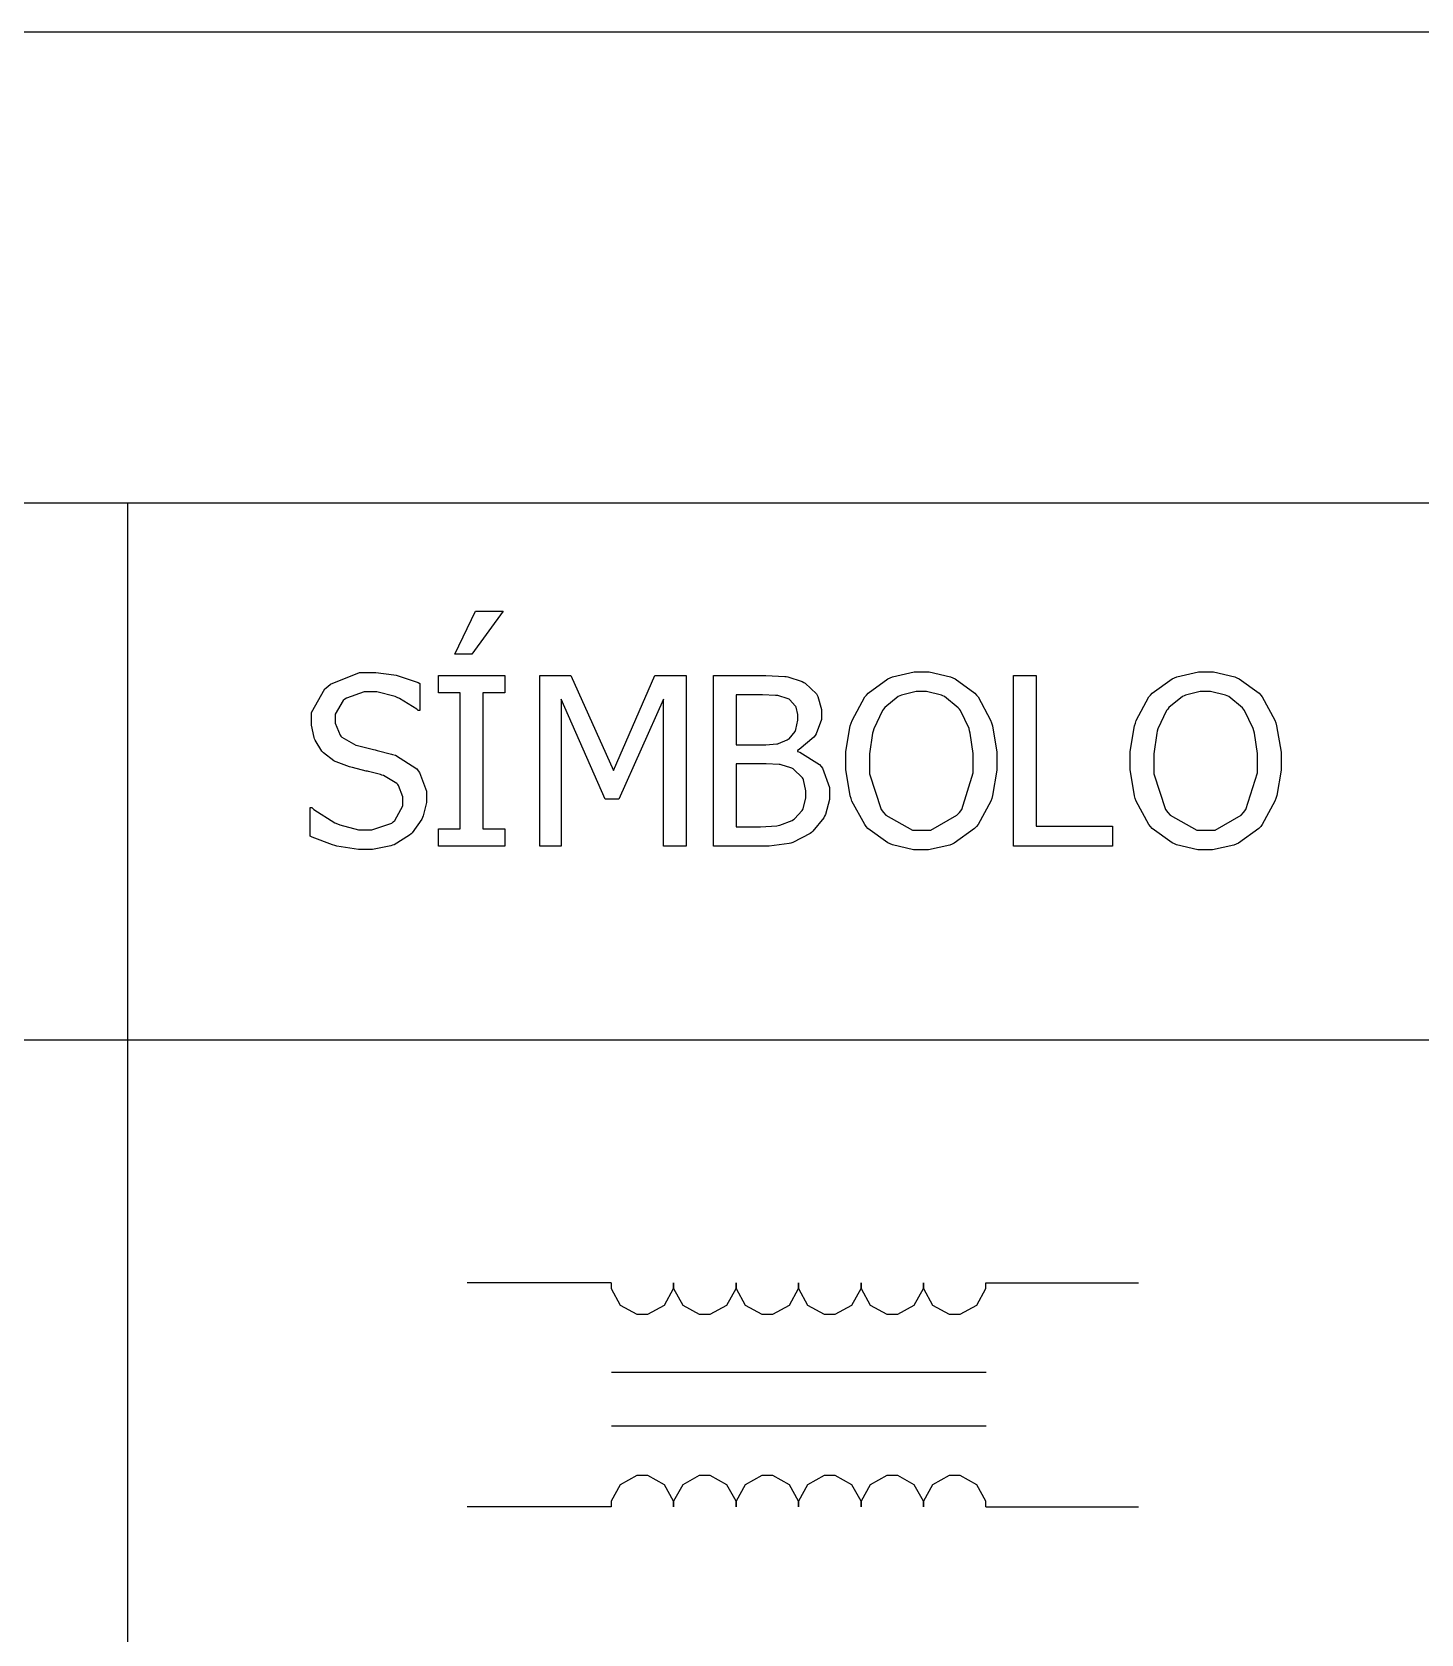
# Model space of a CAD drawing. Header units: millimetres. Extents: x 1974 to 2560, y 1429 to 1567.
# Drawn here: x 2485.803 to 2487.988, y 1530.176 to 1532.696 of the extents above; entities that cross this region are included whole.
import ezdxf

# ---------------------------------------------------------------- set-up
doc = ezdxf.new("R2010")
doc.units = ezdxf.units.MM
doc.layers.add('TEXTO', color=4, linetype='Continuous')
doc.layers.add('TIMBRE', color=7, linetype='Continuous')

msp = doc.modelspace()

# ---------------------------------------------------------------- linework, layer by layer
at = {"layer": 'TEXTO', "color": 0}
for p, q in [((2507.7976, 1531.9544), (2478.9131, 1531.9544)), ((2485.9531, 1531.9544), (2485.9531, 1515.0586)), ((2486.4681, 1531.717), (2486.5004, 1531.7845)), ((2486.5442, 1531.7845), (2486.4949, 1531.717)), ((2486.5004, 1531.7845), (2486.5442, 1531.7845)), ((2486.5004, 1531.7845), (2486.5004, 1531.7845)), ((2486.4949, 1531.717), (2486.4681, 1531.717)), ((2486.2682, 1531.6662), (2486.2724, 1531.6699)), ((2486.2724, 1531.6699), (2486.318, 1531.6883)), ((2486.318, 1531.6883), (2486.3332, 1531.6883)), ((2486.3332, 1531.6883), (2486.3438, 1531.6883)), ((2486.3438, 1531.6883), (2486.3724, 1531.6846)), ((2486.3724, 1531.6846), (2486.3758, 1531.6838)), ((2486.3758, 1531.6838), (2486.3791, 1531.6831)), ((2486.3791, 1531.6831), (2486.4102, 1531.6724)), ((2486.4102, 1531.6724), (2486.4132, 1531.671)), ((2486.4132, 1531.671), (2486.4132, 1531.6282)), ((2486.4424, 1531.6561), (2486.4424, 1531.6834)), ((2486.4424, 1531.6834), (2486.5467, 1531.6834)), ((2486.5467, 1531.6834), (2486.5467, 1531.6561)), ((2486.6018, 1531.4148), (2486.6018, 1531.6834)), ((2486.6018, 1531.6834), (2486.6506, 1531.6834)), ((2486.6506, 1531.6834), (2486.7177, 1531.5338)), ((2486.7177, 1531.5338), (2486.7825, 1531.6834)), ((2486.7825, 1531.6834), (2486.8321, 1531.6834)), ((2486.8321, 1531.6834), (2486.8321, 1531.4148)), ((2486.8321, 1531.6834), (2486.8321, 1531.6834)), ((2486.8751, 1531.4148), (2486.8751, 1531.6834)), ((2486.8751, 1531.6834), (2486.9464, 1531.6834)), ((2486.9464, 1531.6834), (2486.9571, 1531.6834)), ((2486.9571, 1531.6834), (2486.987, 1531.682)), ((2486.987, 1531.682), (2486.9894, 1531.6816)), ((2486.9894, 1531.6816), (2486.9917, 1531.6813)), ((2486.9917, 1531.6813), (2487.0147, 1531.6738)), ((2487.0147, 1531.6738), (2487.0169, 1531.6726)), ((2487.0169, 1531.6726), (2487.0193, 1531.6714)), ((2487.0193, 1531.6714), (2487.0369, 1531.6545)), ((2487.1181, 1531.6556), (2487.1493, 1531.6782)), ((2487.1493, 1531.6782), (2487.153, 1531.6798)), ((2487.153, 1531.6798), (2487.1566, 1531.6813)), ((2487.1566, 1531.6813), (2487.1906, 1531.689)), ((2487.1906, 1531.689), (2487.202, 1531.689)), ((2487.202, 1531.689), (2487.2143, 1531.689)), ((2487.2143, 1531.689), (2487.2478, 1531.6811)), ((2487.2478, 1531.6811), (2487.2514, 1531.6795)), ((2487.2514, 1531.6795), (2487.255, 1531.6779)), ((2487.255, 1531.6779), (2487.2861, 1531.6555)), ((2487.347, 1531.4148), (2487.347, 1531.6834)), ((2487.347, 1531.6834), (2487.3827, 1531.6834)), ((2487.3827, 1531.6834), (2487.3827, 1531.4465)), ((2487.5651, 1531.6556), (2487.5963, 1531.6782)), ((2487.5963, 1531.6782), (2487.6001, 1531.6798)), ((2487.6001, 1531.6798), (2487.6037, 1531.6813)), ((2487.6037, 1531.6813), (2487.6377, 1531.689)), ((2487.6377, 1531.689), (2487.6491, 1531.689)), ((2487.6491, 1531.689), (2487.6614, 1531.689)), ((2487.6614, 1531.689), (2487.6948, 1531.6811)), ((2487.6948, 1531.6811), (2487.6984, 1531.6795)), ((2487.6984, 1531.6795), (2487.7021, 1531.6779)), ((2487.7021, 1531.6779), (2487.7331, 1531.6555)), ((2486.2428, 1531.6252), (2486.2639, 1531.6626)), ((2486.2639, 1531.6626), (2486.2682, 1531.6662)), ((2486.2927, 1531.6439), (2486.28, 1531.6224)), ((2486.2953, 1531.6459), (2486.2927, 1531.6439)), ((2486.2978, 1531.6478), (2486.2953, 1531.6459)), ((2486.3255, 1531.6575), (2486.2978, 1531.6478)), ((2486.3355, 1531.6575), (2486.3255, 1531.6575)), ((2486.3452, 1531.6575), (2486.3355, 1531.6575)), ((2486.3742, 1531.6501), (2486.3452, 1531.6575)), ((2486.3776, 1531.6487), (2486.3742, 1531.6501)), ((2486.3809, 1531.6472), (2486.3776, 1531.6487)), ((2486.4083, 1531.6303), (2486.3809, 1531.6472)), ((2486.4767, 1531.6561), (2486.4424, 1531.6561)), ((2486.4767, 1531.4422), (2486.4767, 1531.6561)), ((2486.5467, 1531.6561), (2486.5124, 1531.6561)), ((2486.5124, 1531.6561), (2486.5124, 1531.4422)), ((2486.7047, 1531.4887), (2486.6352, 1531.6462)), ((2486.6352, 1531.6462), (2486.6352, 1531.4148)), ((2486.7964, 1531.6462), (2486.7263, 1531.4887)), ((2486.7964, 1531.4148), (2486.7964, 1531.6462)), ((2486.9451, 1531.653), (2486.9109, 1531.653)), ((2486.9109, 1531.653), (2486.9109, 1531.5743)), ((2486.952, 1531.653), (2486.9451, 1531.653)), ((2486.9727, 1531.6521), (2486.952, 1531.653)), ((2486.9745, 1531.6519), (2486.9727, 1531.6521)), ((2486.9763, 1531.6517), (2486.9745, 1531.6519)), ((2486.9924, 1531.6467), (2486.9763, 1531.6517)), ((2486.9938, 1531.6459), (2486.9924, 1531.6467)), ((2486.995, 1531.6452), (2486.9938, 1531.6459)), ((2487.0037, 1531.6359), (2486.995, 1531.6452)), ((2487.0369, 1531.6545), (2487.0381, 1531.6524)), ((2487.0381, 1531.6524), (2487.0391, 1531.6503)), ((2487.0391, 1531.6503), (2487.0448, 1531.6297)), ((2487.093, 1531.6128), (2487.113, 1531.6496)), ((2487.113, 1531.6496), (2487.1156, 1531.6526)), ((2487.1156, 1531.6526), (2487.1181, 1531.6556)), ((2487.1657, 1531.6503), (2487.1443, 1531.6328)), ((2487.1681, 1531.6514), (2487.1657, 1531.6503)), ((2487.1706, 1531.6526), (2487.1681, 1531.6514)), ((2487.1936, 1531.6582), (2487.1706, 1531.6526)), ((2487.2022, 1531.6582), (2487.1936, 1531.6582)), ((2487.21, 1531.6582), (2487.2022, 1531.6582)), ((2487.2334, 1531.6524), (2487.21, 1531.6582)), ((2487.236, 1531.6512), (2487.2334, 1531.6524)), ((2487.2385, 1531.6501), (2487.236, 1531.6512)), ((2487.2599, 1531.6327), (2487.2385, 1531.6501)), ((2487.2861, 1531.6555), (2487.2886, 1531.6526)), ((2487.2886, 1531.6526), (2487.2912, 1531.6497)), ((2487.2886, 1531.6526), (2487.2886, 1531.6526)), ((2487.2912, 1531.6497), (2487.3109, 1531.6131)), ((2487.54, 1531.6128), (2487.56, 1531.6496)), ((2487.56, 1531.6496), (2487.5626, 1531.6526)), ((2487.5626, 1531.6526), (2487.5651, 1531.6556)), ((2487.6127, 1531.6503), (2487.5913, 1531.6328)), ((2487.6151, 1531.6514), (2487.6127, 1531.6503)), ((2487.6176, 1531.6526), (2487.6151, 1531.6514)), ((2487.6407, 1531.6582), (2487.6176, 1531.6526)), ((2487.6492, 1531.6582), (2487.6407, 1531.6582)), ((2487.657, 1531.6582), (2487.6492, 1531.6582)), ((2487.6805, 1531.6524), (2487.657, 1531.6582)), ((2487.683, 1531.6512), (2487.6805, 1531.6524)), ((2487.6855, 1531.6501), (2487.683, 1531.6512)), ((2487.7069, 1531.6327), (2487.6855, 1531.6501)), ((2487.7331, 1531.6555), (2487.7357, 1531.6526)), ((2487.7357, 1531.6526), (2487.7382, 1531.6497)), ((2487.7357, 1531.6526), (2487.7357, 1531.6526)), ((2487.7382, 1531.6497), (2487.758, 1531.6131)), ((2486.2428, 1531.6115), (2486.2428, 1531.6252)), ((2486.28, 1531.6224), (2486.28, 1531.6152)), ((2486.4104, 1531.6282), (2486.4083, 1531.6303)), ((2486.4132, 1531.6282), (2486.4104, 1531.6282)), ((2487.0043, 1531.6346), (2487.0037, 1531.6359)), ((2487.0048, 1531.6335), (2487.0043, 1531.6346)), ((2487.0076, 1531.622), (2487.0048, 1531.6335)), ((2487.0076, 1531.6177), (2487.0076, 1531.622)), ((2487.0076, 1531.6129), (2487.0076, 1531.6177)), ((2487.0076, 1531.6177), (2487.0076, 1531.6177)), ((2487.0448, 1531.6297), (2487.0448, 1531.6228)), ((2487.0448, 1531.6228), (2487.0448, 1531.6144)), ((2487.1406, 1531.6282), (2487.127, 1531.5994)), ((2487.1424, 1531.6303), (2487.1406, 1531.6282)), ((2487.1443, 1531.6328), (2487.1424, 1531.6303)), ((2487.2617, 1531.6303), (2487.2599, 1531.6327)), ((2487.2634, 1531.6282), (2487.2617, 1531.6303)), ((2487.277, 1531.5998), (2487.2634, 1531.6282)), ((2487.5876, 1531.6282), (2487.574, 1531.5994)), ((2487.5894, 1531.6303), (2487.5876, 1531.6282)), ((2487.5913, 1531.6328), (2487.5894, 1531.6303)), ((2487.7087, 1531.6303), (2487.7069, 1531.6327)), ((2487.7105, 1531.6282), (2487.7087, 1531.6303)), ((2487.724, 1531.5998), (2487.7105, 1531.6282)), ((2486.2428, 1531.6051), (2486.2428, 1531.6115)), ((2486.2466, 1531.5858), (2486.2428, 1531.6051)), ((2486.28, 1531.6152), (2486.28, 1531.6084)), ((2486.28, 1531.6084), (2486.2875, 1531.5897)), ((2486.9939, 1531.5839), (2487.0035, 1531.5954)), ((2487.0035, 1531.5954), (2487.0041, 1531.5968)), ((2487.0041, 1531.5968), (2487.0046, 1531.5982)), ((2487.0046, 1531.5982), (2487.0076, 1531.6129)), ((2487.0364, 1531.5915), (2487.0348, 1531.5889)), ((2487.0448, 1531.6144), (2487.0364, 1531.5915)), ((2487.0833, 1531.564), (2487.0902, 1531.6043)), ((2487.0902, 1531.6043), (2487.0916, 1531.6085)), ((2487.0916, 1531.6085), (2487.093, 1531.6128)), ((2487.1251, 1531.5925), (2487.1204, 1531.5599)), ((2487.1261, 1531.5959), (2487.1251, 1531.5925)), ((2487.127, 1531.5994), (2487.1261, 1531.5959)), ((2487.2779, 1531.5963), (2487.277, 1531.5998)), ((2487.2789, 1531.5929), (2487.2779, 1531.5963)), ((2487.2837, 1531.5609), (2487.2789, 1531.5929)), ((2487.3109, 1531.6131), (2487.3124, 1531.6087)), ((2487.3124, 1531.6087), (2487.3138, 1531.6044)), ((2487.3138, 1531.6044), (2487.3209, 1531.563)), ((2487.5303, 1531.564), (2487.5372, 1531.6043)), ((2487.5372, 1531.6043), (2487.5386, 1531.6085)), ((2487.5386, 1531.6085), (2487.54, 1531.6128)), ((2487.5721, 1531.5925), (2487.5675, 1531.5599)), ((2487.5731, 1531.5959), (2487.5721, 1531.5925)), ((2487.574, 1531.5994), (2487.5731, 1531.5959)), ((2487.725, 1531.5963), (2487.724, 1531.5998)), ((2487.7259, 1531.5929), (2487.725, 1531.5963)), ((2487.7307, 1531.5609), (2487.7259, 1531.5929)), ((2487.758, 1531.6131), (2487.7595, 1531.6087)), ((2487.7595, 1531.6087), (2487.7608, 1531.6044)), ((2487.7608, 1531.6044), (2487.768, 1531.563)), ((2486.2474, 1531.5838), (2486.2466, 1531.5858)), ((2486.2482, 1531.5818), (2486.2474, 1531.5838)), ((2486.2588, 1531.5645), (2486.2482, 1531.5818)), ((2486.2875, 1531.5897), (2486.289, 1531.588)), ((2486.289, 1531.588), (2486.2905, 1531.5863)), ((2486.2905, 1531.5863), (2486.3123, 1531.574)), ((2486.3123, 1531.574), (2486.3152, 1531.5732)), ((2486.3152, 1531.5732), (2486.317, 1531.5727)), ((2486.317, 1531.5727), (2486.3401, 1531.5669)), ((2486.3401, 1531.5669), (2486.3429, 1531.5662)), ((2486.3429, 1531.5662), (2486.3457, 1531.5656)), ((2486.3457, 1531.5656), (2486.3683, 1531.5597)), ((2486.9109, 1531.5743), (2486.9514, 1531.5743)), ((2486.9514, 1531.5743), (2486.9575, 1531.5743)), ((2486.9575, 1531.5743), (2486.9748, 1531.5757)), ((2486.9748, 1531.5757), (2486.9761, 1531.5761)), ((2486.9761, 1531.5761), (2486.9774, 1531.5763)), ((2486.9774, 1531.5763), (2486.9911, 1531.5823)), ((2486.9911, 1531.5823), (2486.9925, 1531.5831)), ((2486.9925, 1531.5831), (2486.9939, 1531.5839)), ((2487.0099, 1531.5669), (2487.007, 1531.5654)), ((2487.033, 1531.5865), (2487.0099, 1531.5669)), ((2487.0348, 1531.5889), (2487.033, 1531.5865)), ((2486.2603, 1531.563), (2486.2588, 1531.5645)), ((2486.2616, 1531.5615), (2486.2603, 1531.563)), ((2486.278, 1531.5492), (2486.2616, 1531.5615)), ((2486.2798, 1531.5483), (2486.278, 1531.5492)), ((2486.2816, 1531.5474), (2486.2798, 1531.5483)), ((2486.3024, 1531.5397), (2486.2816, 1531.5474)), ((2486.3683, 1531.5597), (2486.3702, 1531.5592)), ((2486.3702, 1531.5592), (2486.3748, 1531.5578)), ((2486.3748, 1531.5578), (2486.4086, 1531.5364)), ((2486.9514, 1531.5445), (2486.9109, 1531.5445)), ((2486.9109, 1531.5445), (2486.9109, 1531.4453)), ((2486.958, 1531.5445), (2486.9514, 1531.5445)), ((2486.9781, 1531.5435), (2486.958, 1531.5445)), ((2486.9798, 1531.5432), (2486.9781, 1531.5435)), ((2486.9815, 1531.543), (2486.9798, 1531.5432)), ((2486.9969, 1531.5382), (2486.9815, 1531.543)), ((2487.007, 1531.5654), (2487.007, 1531.564)), ((2487.007, 1531.564), (2487.011, 1531.563)), ((2487.011, 1531.563), (2487.0419, 1531.5432)), ((2487.0419, 1531.5432), (2487.0441, 1531.5402)), ((2487.0833, 1531.549), (2487.0833, 1531.564)), ((2487.0833, 1531.5354), (2487.0833, 1531.549)), ((2487.1204, 1531.5599), (2487.1204, 1531.549)), ((2487.1204, 1531.549), (2487.1204, 1531.5289)), ((2487.2837, 1531.549), (2487.2837, 1531.5609)), ((2487.2837, 1531.53), (2487.2837, 1531.549)), ((2487.2837, 1531.549), (2487.2837, 1531.549)), ((2487.3209, 1531.563), (2487.3209, 1531.549)), ((2487.3209, 1531.549), (2487.3209, 1531.5343)), ((2487.5303, 1531.549), (2487.5303, 1531.564)), ((2487.5303, 1531.5354), (2487.5303, 1531.549)), ((2487.5675, 1531.5599), (2487.5675, 1531.549)), ((2487.5675, 1531.549), (2487.5675, 1531.5289)), ((2487.7307, 1531.549), (2487.7307, 1531.5609)), ((2487.7307, 1531.53), (2487.7307, 1531.549)), ((2487.7307, 1531.549), (2487.7307, 1531.549)), ((2487.768, 1531.563), (2487.768, 1531.549)), ((2487.768, 1531.549), (2487.768, 1531.5343)), ((2486.3047, 1531.5391), (2486.3024, 1531.5397)), ((2486.3072, 1531.5385), (2486.3047, 1531.5391)), ((2486.3288, 1531.5331), (2486.3072, 1531.5385)), ((2486.3305, 1531.5328), (2486.3288, 1531.5331)), ((2486.3322, 1531.5323), (2486.3305, 1531.5328)), ((2486.3511, 1531.5276), (2486.3322, 1531.5323)), ((2486.3532, 1531.5268), (2486.3511, 1531.5276)), ((2486.356, 1531.5261), (2486.3532, 1531.5268)), ((2486.3771, 1531.5135), (2486.356, 1531.5261)), ((2486.4086, 1531.5364), (2486.4107, 1531.5335)), ((2486.4107, 1531.5335), (2486.4128, 1531.5307)), ((2486.4128, 1531.5307), (2486.4237, 1531.5012)), ((2486.9984, 1531.5374), (2486.9969, 1531.5382)), ((2487.0005, 1531.5364), (2486.9984, 1531.5374)), ((2487.015, 1531.5224), (2487.0005, 1531.5364)), ((2487.0158, 1531.5207), (2487.015, 1531.5224)), ((2487.0165, 1531.5192), (2487.0158, 1531.5207)), ((2487.0202, 1531.5021), (2487.0165, 1531.5192)), ((2487.0441, 1531.5402), (2487.0463, 1531.5374)), ((2487.0463, 1531.5374), (2487.0574, 1531.5073)), ((2487.09, 1531.4941), (2487.0833, 1531.5354)), ((2487.1204, 1531.5289), (2487.1389, 1531.4728)), ((2487.2654, 1531.4728), (2487.2837, 1531.53)), ((2487.3209, 1531.5343), (2487.314, 1531.4945)), ((2487.5371, 1531.4941), (2487.5303, 1531.5354)), ((2487.5675, 1531.5289), (2487.5859, 1531.4728)), ((2487.7123, 1531.4728), (2487.7307, 1531.53)), ((2487.768, 1531.5343), (2487.761, 1531.4945)), ((2486.3785, 1531.5118), (2486.3771, 1531.5135)), ((2486.3797, 1531.5102), (2486.3785, 1531.5118)), ((2486.3864, 1531.4923), (2486.3797, 1531.5102)), ((2486.3864, 1531.4857), (2486.3864, 1531.4923)), ((2486.4237, 1531.5012), (2486.4237, 1531.4912)), ((2486.4237, 1531.4912), (2486.4237, 1531.4835)), ((2487.0163, 1531.4742), (2487.0202, 1531.4904)), ((2487.0202, 1531.4958), (2487.0202, 1531.5021)), ((2487.0202, 1531.4904), (2487.0202, 1531.4958)), ((2487.0202, 1531.4958), (2487.0202, 1531.4958)), ((2487.0574, 1531.5073), (2487.0574, 1531.4973)), ((2487.0574, 1531.4973), (2487.0574, 1531.4884)), ((2487.0574, 1531.4973), (2487.0574, 1531.4973)), ((2487.0915, 1531.4897), (2487.09, 1531.4941)), ((2487.314, 1531.4945), (2487.3126, 1531.49)), ((2487.5385, 1531.4897), (2487.5371, 1531.4941)), ((2487.761, 1531.4945), (2487.7597, 1531.49)), ((2486.2408, 1531.4308), (2486.2408, 1531.4755)), ((2486.2408, 1531.4755), (2486.2433, 1531.4755)), ((2486.2433, 1531.4755), (2486.2462, 1531.4728)), ((2486.2462, 1531.4728), (2486.2796, 1531.4514)), ((2486.3738, 1531.4552), (2486.3864, 1531.4781)), ((2486.3864, 1531.4781), (2486.3864, 1531.4857)), ((2486.4237, 1531.4835), (2486.4182, 1531.4628)), ((2486.7263, 1531.4887), (2486.7047, 1531.4887)), ((2487.0024, 1531.4578), (2487.0147, 1531.4712)), ((2487.0147, 1531.4712), (2487.0155, 1531.4726)), ((2487.0155, 1531.4726), (2487.0163, 1531.4742)), ((2487.0574, 1531.4884), (2487.051, 1531.4645)), ((2487.0928, 1531.4855), (2487.0915, 1531.4897)), ((2487.1128, 1531.4488), (2487.0928, 1531.4855)), ((2487.1389, 1531.4728), (2487.1426, 1531.4681)), ((2487.1426, 1531.4681), (2487.1463, 1531.4634)), ((2487.258, 1531.4634), (2487.2617, 1531.4681)), ((2487.2617, 1531.4681), (2487.2654, 1531.4728)), ((2487.3111, 1531.4856), (2487.2912, 1531.4488)), ((2487.3126, 1531.49), (2487.3111, 1531.4856)), ((2487.5399, 1531.4855), (2487.5385, 1531.4897)), ((2487.5598, 1531.4488), (2487.5399, 1531.4855)), ((2487.5859, 1531.4728), (2487.5896, 1531.4681)), ((2487.5896, 1531.4681), (2487.5934, 1531.4634)), ((2487.7049, 1531.4634), (2487.7086, 1531.4681)), ((2487.7086, 1531.4681), (2487.7123, 1531.4728)), ((2487.7582, 1531.4856), (2487.7382, 1531.4488)), ((2487.7597, 1531.49), (2487.7582, 1531.4856)), ((2486.2796, 1531.4514), (2486.2834, 1531.4498)), ((2486.2834, 1531.4498), (2486.287, 1531.4484)), ((2486.287, 1531.4484), (2486.3166, 1531.4407)), ((2486.3166, 1531.4407), (2486.3265, 1531.4407)), ((2486.3265, 1531.4407), (2486.3377, 1531.4407)), ((2486.3377, 1531.4407), (2486.3688, 1531.4511)), ((2486.3688, 1531.4511), (2486.3713, 1531.4531)), ((2486.3713, 1531.4531), (2486.3738, 1531.4552)), ((2486.4161, 1531.4576), (2486.4012, 1531.436)), ((2486.4171, 1531.4602), (2486.4161, 1531.4576)), ((2486.4182, 1531.4628), (2486.4171, 1531.4602)), ((2486.4424, 1531.4148), (2486.4424, 1531.4422)), ((2486.4424, 1531.4422), (2486.4767, 1531.4422)), ((2486.5124, 1531.4422), (2486.5467, 1531.4422)), ((2486.5467, 1531.4422), (2486.5467, 1531.4148)), ((2486.5467, 1531.4422), (2486.5467, 1531.4422)), ((2486.9109, 1531.4453), (2486.9399, 1531.4453)), ((2486.9399, 1531.4453), (2486.9491, 1531.4453)), ((2486.9491, 1531.4453), (2486.9746, 1531.4471)), ((2486.9746, 1531.4471), (2486.9769, 1531.4474)), ((2486.9769, 1531.4474), (2486.9791, 1531.4478)), ((2486.9791, 1531.4478), (2486.9989, 1531.4555)), ((2486.9989, 1531.4555), (2487.0007, 1531.4566)), ((2487.0007, 1531.4566), (2487.0024, 1531.4578)), ((2487.0485, 1531.4593), (2487.0315, 1531.4383)), ((2487.0498, 1531.4619), (2487.0485, 1531.4593)), ((2487.051, 1531.4645), (2487.0498, 1531.4619)), ((2487.1154, 1531.4458), (2487.1128, 1531.4488)), ((2487.118, 1531.4429), (2487.1154, 1531.4458)), ((2487.1492, 1531.4199), (2487.118, 1531.4429)), ((2487.1463, 1531.4634), (2487.1882, 1531.44)), ((2487.1882, 1531.44), (2487.2022, 1531.44)), ((2487.2022, 1531.44), (2487.217, 1531.44)), ((2487.217, 1531.44), (2487.258, 1531.4634)), ((2487.2858, 1531.4427), (2487.2538, 1531.4196)), ((2487.2886, 1531.4458), (2487.2858, 1531.4427)), ((2487.2912, 1531.4488), (2487.2886, 1531.4458)), ((2487.3827, 1531.4465), (2487.5027, 1531.4465)), ((2487.5027, 1531.4465), (2487.5027, 1531.4148)), ((2487.5027, 1531.4465), (2487.5027, 1531.4465)), ((2487.5624, 1531.4458), (2487.5598, 1531.4488)), ((2487.565, 1531.4429), (2487.5624, 1531.4458)), ((2487.5963, 1531.4199), (2487.565, 1531.4429)), ((2487.5934, 1531.4634), (2487.6353, 1531.44)), ((2487.6353, 1531.44), (2487.6492, 1531.44)), ((2487.6492, 1531.44), (2487.6641, 1531.44)), ((2487.6641, 1531.44), (2487.7049, 1531.4634)), ((2487.7328, 1531.4427), (2487.7009, 1531.4196)), ((2487.7357, 1531.4458), (2487.7328, 1531.4427)), ((2487.7382, 1531.4488), (2487.7357, 1531.4458)), ((2486.2438, 1531.4293), (2486.2408, 1531.4308)), ((2486.2759, 1531.417), (2486.2438, 1531.4293)), ((2486.2793, 1531.416), (2486.2759, 1531.417)), ((2486.2827, 1531.415), (2486.2793, 1531.416)), ((2486.3165, 1531.4098), (2486.2827, 1531.415)), ((2486.3672, 1531.4152), (2486.3386, 1531.4098)), ((2486.3699, 1531.4162), (2486.3672, 1531.4152)), ((2486.3726, 1531.4172), (2486.3699, 1531.4162)), ((2486.397, 1531.4322), (2486.3726, 1531.4172)), ((2486.3992, 1531.4342), (2486.397, 1531.4322)), ((2486.4012, 1531.436), (2486.3992, 1531.4342)), ((2486.5467, 1531.4148), (2486.4424, 1531.4148)), ((2486.6352, 1531.4148), (2486.6018, 1531.4148)), ((2486.8321, 1531.4148), (2486.7964, 1531.4148)), ((2486.9522, 1531.4148), (2486.8751, 1531.4148)), ((2486.9626, 1531.4148), (2486.9522, 1531.4148)), ((2486.994, 1531.419), (2486.9626, 1531.4148)), ((2486.9969, 1531.4198), (2486.994, 1531.419)), ((2486.9997, 1531.4206), (2486.9969, 1531.4198)), ((2487.0269, 1531.4347), (2486.9997, 1531.4206)), ((2487.0294, 1531.4366), (2487.0269, 1531.4347)), ((2487.0315, 1531.4383), (2487.0294, 1531.4366)), ((2487.1529, 1531.4184), (2487.1492, 1531.4199)), ((2487.1565, 1531.417), (2487.1529, 1531.4184)), ((2487.1897, 1531.4091), (2487.1565, 1531.417)), ((2487.2465, 1531.4166), (2487.2131, 1531.4091)), ((2487.2502, 1531.4181), (2487.2465, 1531.4166)), ((2487.2538, 1531.4196), (2487.2502, 1531.4181)), ((2487.5027, 1531.4148), (2487.347, 1531.4148)), ((2487.5999, 1531.4184), (2487.5963, 1531.4199)), ((2487.6035, 1531.417), (2487.5999, 1531.4184)), ((2487.6367, 1531.4091), (2487.6035, 1531.417)), ((2487.6936, 1531.4166), (2487.6601, 1531.4091)), ((2487.6972, 1531.4181), (2487.6936, 1531.4166)), ((2487.7009, 1531.4196), (2487.6972, 1531.4181)), ((2486.3291, 1531.4098), (2486.3165, 1531.4098)), ((2486.3386, 1531.4098), (2486.3291, 1531.4098)), ((2486.3291, 1531.4098), (2486.3291, 1531.4098)), ((2487.202, 1531.4091), (2487.1897, 1531.4091)), ((2487.2131, 1531.4091), (2487.202, 1531.4091)), ((2487.6491, 1531.4091), (2487.6367, 1531.4091)), ((2487.6601, 1531.4091), (2487.6491, 1531.4091)), ((2507.7976, 1531.1096), (2478.9131, 1531.1096)), ((2486.714, 1530.7277), (2486.4873, 1530.7277)), ((2486.714, 1530.7277), (2486.714, 1530.719)), ((2486.714, 1530.719), (2486.7284, 1530.6929)), ((2486.7979, 1530.6929), (2486.8123, 1530.719)), ((2486.8123, 1530.7277), (2486.8123, 1530.719)), ((2486.8123, 1530.719), (2486.8123, 1530.7277)), ((2486.8123, 1530.719), (2486.8267, 1530.6929)), ((2486.8961, 1530.6929), (2486.9104, 1530.719)), ((2486.9104, 1530.719), (2486.9104, 1530.7277)), ((2486.9104, 1530.7277), (2486.9104, 1530.719)), ((2486.9104, 1530.719), (2486.9249, 1530.6929)), ((2486.9943, 1530.6929), (2487.0087, 1530.719)), ((2487.0087, 1530.719), (2487.0087, 1530.7277)), ((2487.0087, 1530.7277), (2487.0087, 1530.719)), ((2487.0087, 1530.719), (2487.0231, 1530.6929)), ((2487.0926, 1530.6929), (2487.1071, 1530.719)), ((2487.1071, 1530.7277), (2487.1071, 1530.719)), ((2487.1071, 1530.719), (2487.1071, 1530.7277)), ((2487.1071, 1530.719), (2487.1214, 1530.6929)), ((2487.1908, 1530.6929), (2487.2052, 1530.719)), ((2487.2052, 1530.719), (2487.2052, 1530.7277)), ((2487.2052, 1530.7277), (2487.2052, 1530.719)), ((2487.2052, 1530.719), (2487.2196, 1530.6929)), ((2487.289, 1530.6929), (2487.3035, 1530.719)), ((2487.3035, 1530.7277), (2487.5433, 1530.7277)), ((2487.3035, 1530.719), (2487.3035, 1530.7277)), ((2486.7284, 1530.6929), (2486.7544, 1530.6785)), ((2486.7717, 1530.6785), (2486.7979, 1530.6929)), ((2486.8267, 1530.6929), (2486.8526, 1530.6785)), ((2486.87, 1530.6785), (2486.8961, 1530.6929)), ((2486.9249, 1530.6929), (2486.9509, 1530.6785)), ((2486.9683, 1530.6785), (2486.9943, 1530.6929)), ((2487.0231, 1530.6929), (2487.0491, 1530.6785)), ((2487.0665, 1530.6785), (2487.0926, 1530.6929)), ((2487.1214, 1530.6929), (2487.1474, 1530.6785)), ((2487.1647, 1530.6785), (2487.1908, 1530.6929)), ((2487.2196, 1530.6929), (2487.2457, 1530.6785)), ((2487.263, 1530.6785), (2487.289, 1530.6929)), ((2486.7544, 1530.6785), (2486.7631, 1530.6785)), ((2486.7631, 1530.6785), (2486.7717, 1530.6785)), ((2486.8526, 1530.6785), (2486.8614, 1530.6785)), ((2486.8614, 1530.6785), (2486.87, 1530.6785)), ((2486.9509, 1530.6785), (2486.9596, 1530.6785)), ((2486.9596, 1530.6785), (2486.9683, 1530.6785)), ((2487.0491, 1530.6785), (2487.0578, 1530.6785)), ((2487.0578, 1530.6785), (2487.0665, 1530.6785)), ((2487.1474, 1530.6785), (2487.1561, 1530.6785)), ((2487.1561, 1530.6785), (2487.1647, 1530.6785)), ((2487.2457, 1530.6785), (2487.2544, 1530.6785)), ((2487.2544, 1530.6785), (2487.263, 1530.6785)), ((2487.3037, 1530.5869), (2486.7143, 1530.5869)), ((2487.3037, 1530.5027), (2486.7143, 1530.5027)), ((2486.7284, 1530.4104), (2486.714, 1530.3844)), ((2486.7544, 1530.4248), (2486.7284, 1530.4104)), ((2486.7631, 1530.4248), (2486.7544, 1530.4248)), ((2486.7717, 1530.4248), (2486.7631, 1530.4248)), ((2486.7979, 1530.4104), (2486.7717, 1530.4248)), ((2486.8123, 1530.3844), (2486.7979, 1530.4104)), ((2486.8267, 1530.4104), (2486.8123, 1530.3844)), ((2486.8526, 1530.4248), (2486.8267, 1530.4104)), ((2486.8614, 1530.4248), (2486.8526, 1530.4248)), ((2486.87, 1530.4248), (2486.8614, 1530.4248)), ((2486.8961, 1530.4104), (2486.87, 1530.4248)), ((2486.9104, 1530.3844), (2486.8961, 1530.4104)), ((2486.9249, 1530.4104), (2486.9104, 1530.3844)), ((2486.9509, 1530.4248), (2486.9249, 1530.4104)), ((2486.9596, 1530.4248), (2486.9509, 1530.4248)), ((2486.9683, 1530.4248), (2486.9596, 1530.4248)), ((2486.9943, 1530.4104), (2486.9683, 1530.4248)), ((2487.0087, 1530.3844), (2486.9943, 1530.4104)), ((2487.0231, 1530.4104), (2487.0087, 1530.3844)), ((2487.0491, 1530.4248), (2487.0231, 1530.4104)), ((2487.0578, 1530.4248), (2487.0491, 1530.4248)), ((2487.0665, 1530.4248), (2487.0578, 1530.4248)), ((2487.0926, 1530.4104), (2487.0665, 1530.4248)), ((2487.1071, 1530.3844), (2487.0926, 1530.4104)), ((2487.1214, 1530.4104), (2487.1071, 1530.3844)), ((2487.1474, 1530.4248), (2487.1214, 1530.4104)), ((2487.1561, 1530.4248), (2487.1474, 1530.4248)), ((2487.1647, 1530.4248), (2487.1561, 1530.4248)), ((2487.1908, 1530.4104), (2487.1647, 1530.4248)), ((2487.2052, 1530.3844), (2487.1908, 1530.4104)), ((2487.2196, 1530.4104), (2487.2052, 1530.3844)), ((2487.2457, 1530.4248), (2487.2196, 1530.4104)), ((2487.2544, 1530.4248), (2487.2457, 1530.4248)), ((2487.263, 1530.4248), (2487.2544, 1530.4248)), ((2487.289, 1530.4104), (2487.263, 1530.4248)), ((2487.3035, 1530.3844), (2487.289, 1530.4104)), ((2486.714, 1530.3844), (2486.714, 1530.3757)), ((2486.8123, 1530.3844), (2486.8123, 1530.3757)), ((2486.8123, 1530.3757), (2486.8123, 1530.3844)), ((2486.9104, 1530.3757), (2486.9104, 1530.3844)), ((2486.9104, 1530.3844), (2486.9104, 1530.3757)), ((2487.0087, 1530.3757), (2487.0087, 1530.3844)), ((2487.0087, 1530.3844), (2487.0087, 1530.3757)), ((2487.1071, 1530.3844), (2487.1071, 1530.3757)), ((2487.1071, 1530.3757), (2487.1071, 1530.3844)), ((2487.2052, 1530.3757), (2487.2052, 1530.3844)), ((2487.2052, 1530.3844), (2487.2052, 1530.3757)), ((2487.3035, 1530.3757), (2487.3035, 1530.3844)), ((2486.714, 1530.3757), (2486.4873, 1530.3757)), ((2487.3035, 1530.3757), (2487.5433, 1530.3757))]:
    msp.add_line(p, q, dxfattribs=at)
at = {"layer": 'TIMBRE', "color": 12}
msp.add_line((2507.7976, 1532.6956), (2478.9131, 1532.6956), dxfattribs=at)
msp.add_lwpolyline([(2478.9131, 1513.0586), (2507.7976, 1513.0586), (2507.7976, 1532.6956), (2478.9131, 1532.6956)], close=True, dxfattribs=at)

doc.saveas('drawing.dxf')
